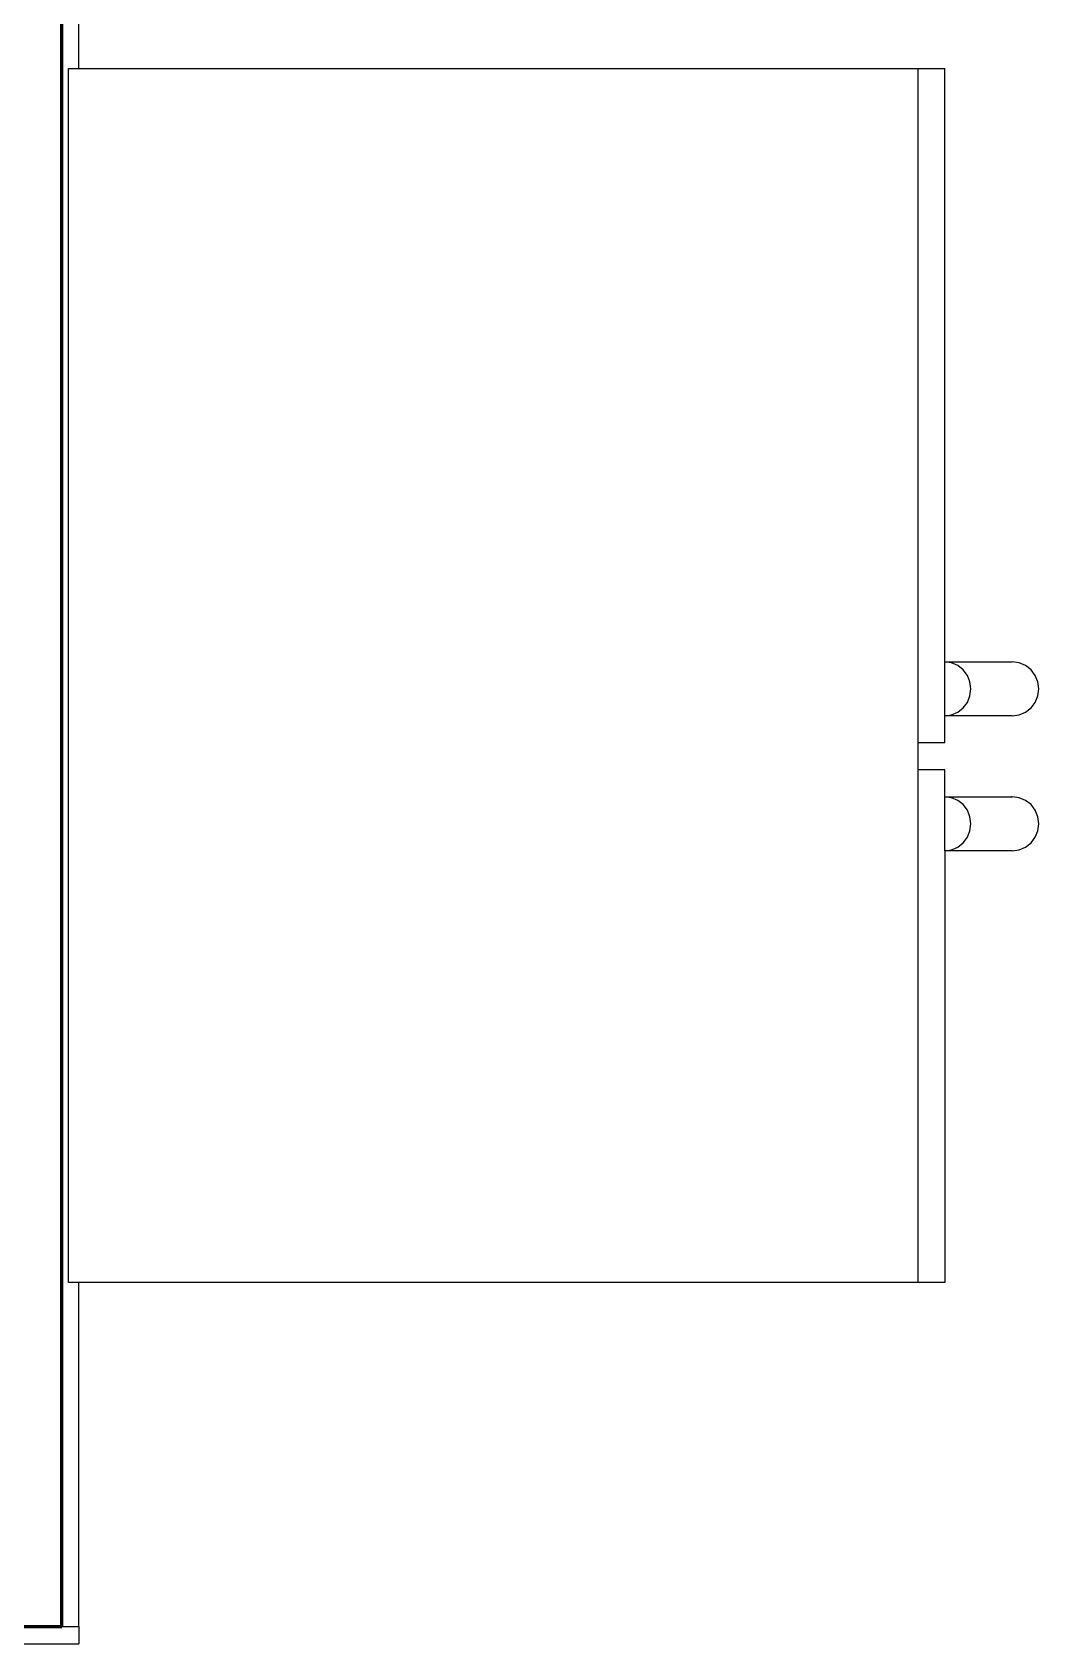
# Model space of a CAD drawing. Header units: metres. Extents: x 12.2 to 77.2, y 18.8 to 35.5.
# Drawn here: x 20.233 to 20.979, y 26.532 to 27.727 of the extents above; entities that cross this region are included whole.
import ezdxf

# ---------------------------------------------------------------- set-up
doc = ezdxf.new("R2010")
doc.units = ezdxf.units.M
doc.layers.add('A-WALL', color=250, linetype='Continuous', lineweight=60)

msp = doc.modelspace()

# ---------------------------------------------------------------- linework, layer by layer
for p, q in [((20.2675, 27.6996), (20.2675, 27.7404)), ((20.2598, 26.7996), (20.2598, 27.6996)), ((20.2598, 27.6996), (20.2675, 27.6996)), ((20.2675, 27.6996), (20.8898, 27.6996)), ((20.8898, 27.6996), (20.9098, 27.6996)), ((20.8898, 27.6996), (20.8898, 27.1996)), ((20.9098, 27.2596), (20.9098, 27.6996)), ((20.9148, 27.2589), (20.9098, 27.2596)), ((20.9098, 27.2196), (20.9098, 27.2596)), ((20.9098, 27.2596), (20.9598, 27.2596)), ((20.9194, 27.2569), (20.9148, 27.2589)), ((20.9234, 27.2538), (20.9194, 27.2569)), ((20.9598, 27.2596), (20.9591, 27.2595)), ((20.9649, 27.2589), (20.9598, 27.2596)), ((20.9696, 27.2569), (20.9649, 27.2589)), ((20.9737, 27.2538), (20.9696, 27.2569)), ((20.9265, 27.2496), (20.9234, 27.2538)), ((20.9284, 27.2448), (20.9265, 27.2496)), ((20.9291, 27.2396), (20.9284, 27.2448)), ((20.9768, 27.2496), (20.9737, 27.2538)), ((20.9788, 27.2448), (20.9768, 27.2496)), ((20.9794, 27.2396), (20.9788, 27.2448)), ((20.9265, 27.2296), (20.9284, 27.2344)), ((20.9284, 27.2344), (20.9291, 27.2396)), ((20.9768, 27.2296), (20.9788, 27.2344)), ((20.9788, 27.2344), (20.9794, 27.2396)), ((20.9148, 27.2203), (20.9194, 27.2223)), ((20.9194, 27.2223), (20.9234, 27.2255)), ((20.9234, 27.2255), (20.9265, 27.2296)), ((20.9649, 27.2203), (20.9696, 27.2223)), ((20.9696, 27.2223), (20.9737, 27.2255)), ((20.9737, 27.2255), (20.9768, 27.2296)), ((20.9098, 27.2196), (20.9148, 27.2203)), ((20.9098, 27.1996), (20.9098, 27.2196)), ((20.9598, 27.2196), (20.9098, 27.2196)), ((20.9598, 27.2196), (20.9649, 27.2203)), ((20.8898, 27.1996), (20.8898, 27.1796)), ((20.9098, 27.1996), (20.8898, 27.1996)), ((20.9098, 27.1796), (20.8898, 27.1796)), ((20.8898, 27.1796), (20.8898, 26.7996)), ((20.9098, 27.1596), (20.9098, 27.1796)), ((20.9148, 27.1589), (20.9098, 27.1596)), ((20.9098, 27.1196), (20.9098, 27.1596)), ((20.9098, 27.1596), (20.9598, 27.1596)), ((20.9194, 27.1569), (20.9148, 27.1589)), ((20.9234, 27.1538), (20.9194, 27.1569)), ((20.9265, 27.1496), (20.9234, 27.1538)), ((20.9284, 27.1448), (20.9265, 27.1496)), ((20.9598, 27.1596), (20.9591, 27.1595)), ((20.9649, 27.1589), (20.9598, 27.1596)), ((20.9696, 27.1569), (20.9649, 27.1589)), ((20.9737, 27.1538), (20.9696, 27.1569)), ((20.9768, 27.1496), (20.9737, 27.1538)), ((20.9788, 27.1448), (20.9768, 27.1496)), ((20.9291, 27.1396), (20.9284, 27.1448)), ((20.9284, 27.1344), (20.9291, 27.1396)), ((20.9794, 27.1396), (20.9788, 27.1448)), ((20.9788, 27.1344), (20.9794, 27.1396)), ((20.9194, 27.1223), (20.9234, 27.1255)), ((20.9234, 27.1255), (20.9265, 27.1296)), ((20.9265, 27.1296), (20.9284, 27.1344)), ((20.9696, 27.1223), (20.9737, 27.1255)), ((20.9737, 27.1255), (20.9768, 27.1296)), ((20.9768, 27.1296), (20.9788, 27.1344)), ((20.9098, 27.1196), (20.9148, 27.1203)), ((20.9598, 27.1196), (20.9098, 27.1196)), ((20.9098, 27.1196), (20.9098, 26.7996)), ((20.9148, 27.1203), (20.9194, 27.1223)), ((20.9598, 27.1196), (20.9649, 27.1203)), ((20.9649, 27.1203), (20.9696, 27.1223)), ((20.2675, 26.7996), (20.2598, 26.7996)), ((20.2675, 26.5443), (20.2675, 26.7996)), ((20.8898, 26.7996), (20.2675, 26.7996)), ((20.9098, 26.7996), (20.8898, 26.7996)), ((20.2548, 26.5443), (20.2675, 26.5443)), ((20.2675, 26.5443), (20.2675, 26.5316)), ((18.934, 26.5316), (20.2675, 26.5316))]:
    msp.add_line(p, q)
at = {"layer": 'A-WALL'}
for p, q in [((20.2548, 26.5443), (20.2548, 28.6652)), ((18.934, 26.5443), (20.2548, 26.5443))]:
    msp.add_line(p, q, dxfattribs=at)

doc.saveas('drawing.dxf')
